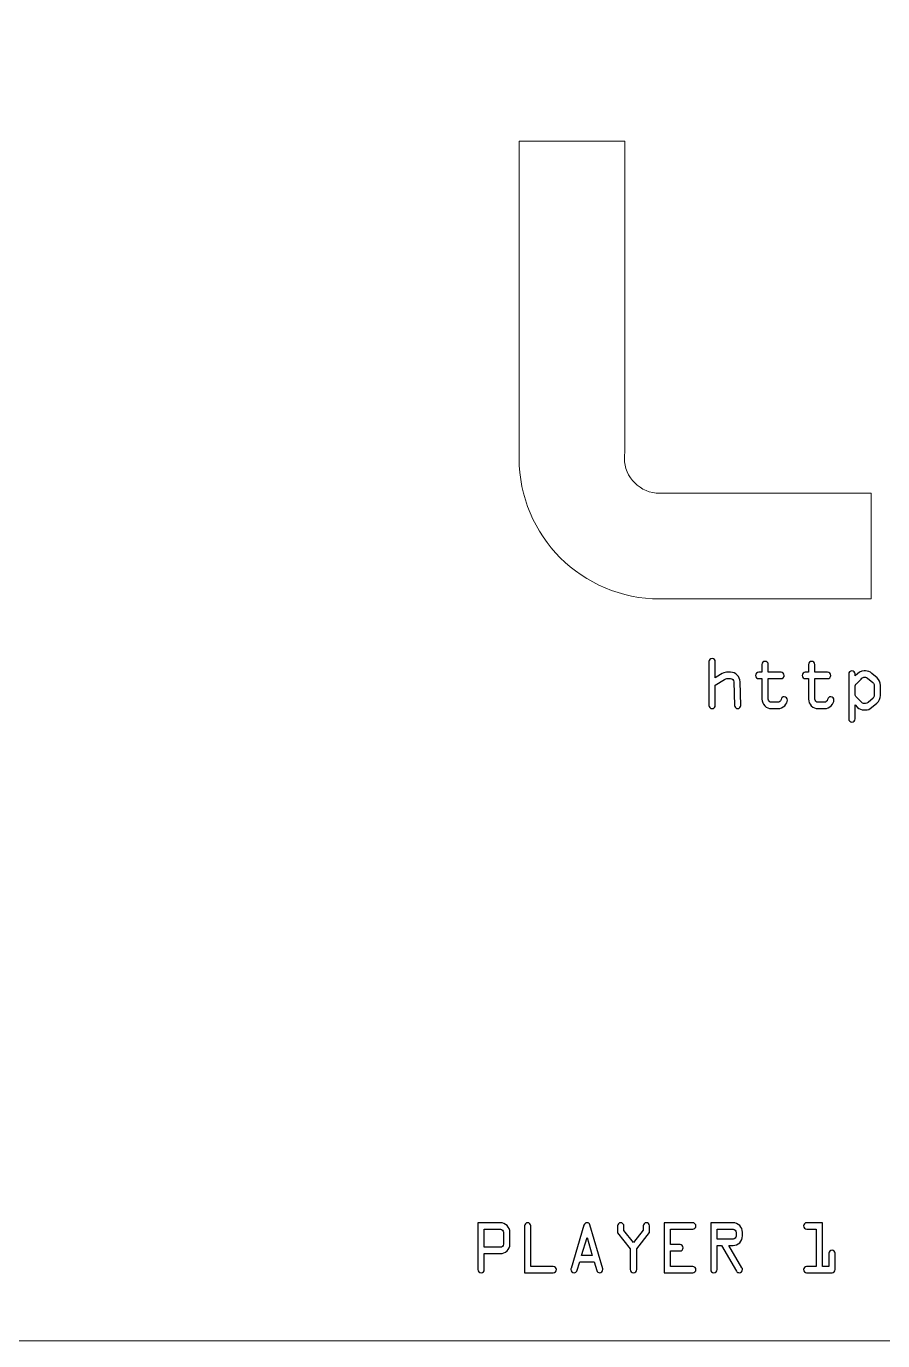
# Model space of a CAD drawing. Header units: centimetres. Extents: x -24.7 to -6.6, y 0.1 to 22.
# Drawn here: x -17.27 to -13.74, y 0.07 to 5.49 of the extents above; entities that cross this region are included whole.
import ezdxf

# ---------------------------------------------------------------- set-up
doc = ezdxf.new("R2010")
doc.units = ezdxf.units.CM
doc.header["$MEASUREMENT"] = 0
doc.layers.add('Layer 1', color=7, linetype='Continuous')

msp = doc.modelspace()

# ---------------------------------------------------------------- linework, layer by layer
at = {"layer": 'Layer 1', "lineweight": 20}
msp.add_open_spline([(-24.23734, 10.9532), (-24.23734, 10.9532), (-7.01586, 10.9532), (-7.01586, 10.9532), (-7.01586, 10.9532), (-6.78356, 10.9532), (-6.5935, 10.76314), (-6.5935, 10.53084), (-6.5935, 10.53084), (-6.5935, 10.53084), (-6.5935, 0.49496), (-6.5935, 0.49496), (-6.5935, 0.49496), (-6.5935, 0.26266), (-6.78356, 0.0726), (-7.01586, 0.0726), (-7.01586, 0.0726), (-7.01586, 0.0726), (-24.23734, 0.0726), (-24.23734, 0.0726), (-24.23734, 0.0726), (-24.46964, 0.0726), (-24.6597, 0.26266), (-24.6597, 0.49496), (-24.6597, 0.49496), (-24.6597, 0.49496), (-24.6597, 10.53084), (-24.6597, 10.53084), (-24.6597, 10.53084), (-24.6597, 10.76314), (-24.46964, 10.9532), (-24.23734, 10.9532)], degree=3, knots=[0, 0, 0, 0, 0.1111111, 0.1111111, 0.1111111, 0.1111111, 0.2222222, 0.2222222, 0.2222222, 0.2222222, 0.3333333, 0.3333333, 0.3333333, 0.3333333, 0.4444444, 0.4444444, 0.4444444, 0.4444444, 0.5555556, 0.5555556, 0.5555556, 0.5555556, 0.6666667, 0.6666667, 0.6666667, 0.6666667, 0.7777778, 0.7777778, 0.7777778, 0.7777778, 1, 1, 1, 1], dxfattribs=at)
at = {"layer": 'Layer 1', "color": 4, "lineweight": 20}
msp.add_open_spline([(-14.09858, 3.56361), (-14.09858, 3.56361), (-13.94437, 3.56361), (-13.94437, 3.56361), (-13.94437, 3.56361), (-13.94437, 3.56361), (-13.79016, 3.56361), (-13.79016, 3.56361), (-13.79016, 3.56361), (-13.79016, 3.56361), (-13.79016, 3.1284), (-13.79016, 3.1284), (-13.79016, 3.1284), (-13.79016, 3.1284), (-14.66058, 3.1284), (-14.66058, 3.1284), (-14.66058, 3.1284), (-14.98106, 3.1284), (-15.24086, 3.3882), (-15.24086, 3.70868), (-15.24086, 3.70868), (-15.24086, 3.70868), (-15.24086, 5.01431), (-15.24086, 5.01431), (-15.24086, 5.01431), (-15.24086, 5.01431), (-14.80565, 5.01431), (-14.80565, 5.01431), (-14.80565, 5.01431), (-14.80565, 5.01431), (-14.80565, 4.71503), (-14.80565, 4.71503), (-14.80565, 4.71503), (-14.80565, 4.71503), (-14.80565, 4.27067), (-14.80565, 4.27067), (-14.80565, 4.27067), (-14.80565, 4.27067), (-14.80565, 3.72865), (-14.80565, 3.72865), (-14.80565, 3.72865), (-14.80656, 3.72212), (-14.80704, 3.71545), (-14.80704, 3.70868), (-14.80704, 3.70868), (-14.80704, 3.62868), (-14.74147, 3.56383), (-14.66058, 3.56383), (-14.66058, 3.56383), (-14.66058, 3.56383), (-14.66058, 3.56361), (-14.66058, 3.56361), (-14.66058, 3.56361), (-14.66058, 3.56361), (-14.09858, 3.56361), (-14.09858, 3.56361)], degree=3, knots=[0, 0, 0, 0, 0.0666667, 0.0666667, 0.0666667, 0.0666667, 0.1333333, 0.1333333, 0.1333333, 0.1333333, 0.2, 0.2, 0.2, 0.2, 0.2666667, 0.2666667, 0.2666667, 0.2666667, 0.3333333, 0.3333333, 0.3333333, 0.3333333, 0.4, 0.4, 0.4, 0.4, 0.4666667, 0.4666667, 0.4666667, 0.4666667, 0.5333333, 0.5333333, 0.5333333, 0.5333333, 0.6, 0.6, 0.6, 0.6, 0.6666667, 0.6666667, 0.6666667, 0.6666667, 0.7333333, 0.7333333, 0.7333333, 0.7333333, 0.8, 0.8, 0.8, 0.8, 0.8666667, 0.8666667, 0.8666667, 0.8666667, 1, 1, 1, 1], dxfattribs=at)
at = {"layer": 'Layer 1', "color": 4}
for points, knots in [([(-14.45817, 2.68982), (-14.45817, 2.68982), (-14.45817, 2.8701), (-14.45817, 2.8701), (-14.45817, 2.8701), (-14.45817, 2.87365), (-14.4569, 2.87667), (-14.45436, 2.87915), (-14.45436, 2.87915), (-14.45182, 2.88164), (-14.44875, 2.88286), (-14.44515, 2.88286), (-14.44515, 2.88286), (-14.44155, 2.88286), (-14.43848, 2.88159), (-14.43594, 2.87905), (-14.43594, 2.87905), (-14.4334, 2.87651), (-14.43213, 2.87344), (-14.43213, 2.86979), (-14.43213, 2.86979), (-14.43213, 2.86979), (-14.43213, 2.8038), (-14.43213, 2.8038), (-14.43213, 2.8038), (-14.43213, 2.8038), (-14.41112, 2.8174), (-14.41112, 2.8174), (-14.41112, 2.8174), (-14.4016, 2.82338), (-14.39308, 2.82634), (-14.38562, 2.82634), (-14.38562, 2.82634), (-14.38562, 2.82634), (-14.36943, 2.82634), (-14.36943, 2.82634), (-14.36943, 2.82634), (-14.35874, 2.82634), (-14.34953, 2.82253), (-14.34186, 2.81497), (-14.34186, 2.81497), (-14.33418, 2.80735), (-14.33021, 2.79814), (-14.3299, 2.78729), (-14.3299, 2.78729), (-14.3299, 2.78729), (-14.32672, 2.68982), (-14.32672, 2.68982), (-14.32672, 2.68982), (-14.32662, 2.68622), (-14.32783, 2.68315), (-14.33043, 2.68061), (-14.33043, 2.68061), (-14.33302, 2.67807), (-14.33614, 2.6768), (-14.33974, 2.6768), (-14.33974, 2.6768), (-14.34334, 2.6768), (-14.34641, 2.67812), (-14.34889, 2.68077), (-14.34889, 2.68077), (-14.35138, 2.68336), (-14.35265, 2.68643), (-14.35276, 2.68982), (-14.35276, 2.68982), (-14.35276, 2.68982), (-14.35593, 2.78761), (-14.35593, 2.78761), (-14.35593, 2.78761), (-14.35604, 2.7911), (-14.35736, 2.79417), (-14.36001, 2.79676), (-14.36001, 2.79676), (-14.3626, 2.79936), (-14.36572, 2.80063), (-14.36932, 2.80063), (-14.36932, 2.80063), (-14.36932, 2.80063), (-14.38398, 2.80063), (-14.38398, 2.80063), (-14.38398, 2.80063), (-14.38731, 2.80063), (-14.39096, 2.79936), (-14.39488, 2.79676), (-14.39488, 2.79676), (-14.39488, 2.79676), (-14.43213, 2.77269), (-14.43213, 2.77269), (-14.43213, 2.77269), (-14.43213, 2.77269), (-14.43213, 2.68982), (-14.43213, 2.68982), (-14.43213, 2.68982), (-14.43213, 2.68622), (-14.4334, 2.68315), (-14.43594, 2.68061), (-14.43594, 2.68061), (-14.43848, 2.67807), (-14.44155, 2.6768), (-14.44515, 2.6768), (-14.44515, 2.6768), (-14.44875, 2.6768), (-14.45182, 2.67807), (-14.45436, 2.68061), (-14.45436, 2.68061), (-14.4569, 2.68315), (-14.45817, 2.68622), (-14.45817, 2.68982)], [0, 0, 0, 0, 0.0357143, 0.0357143, 0.0357143, 0.0357143, 0.0714286, 0.0714286, 0.0714286, 0.0714286, 0.1071429, 0.1071429, 0.1071429, 0.1071429, 0.1428571, 0.1428571, 0.1428571, 0.1428571, 0.1785714, 0.1785714, 0.1785714, 0.1785714, 0.2142857, 0.2142857, 0.2142857, 0.2142857, 0.25, 0.25, 0.25, 0.25, 0.2857143, 0.2857143, 0.2857143, 0.2857143, 0.3214286, 0.3214286, 0.3214286, 0.3214286, 0.3571429, 0.3571429, 0.3571429, 0.3571429, 0.3928571, 0.3928571, 0.3928571, 0.3928571, 0.4285714, 0.4285714, 0.4285714, 0.4285714, 0.4642857, 0.4642857, 0.4642857, 0.4642857, 0.5, 0.5, 0.5, 0.5, 0.5357143, 0.5357143, 0.5357143, 0.5357143, 0.5714286, 0.5714286, 0.5714286, 0.5714286, 0.6071429, 0.6071429, 0.6071429, 0.6071429, 0.6428571, 0.6428571, 0.6428571, 0.6428571, 0.6785714, 0.6785714, 0.6785714, 0.6785714, 0.7142857, 0.7142857, 0.7142857, 0.7142857, 0.75, 0.75, 0.75, 0.75, 0.7857143, 0.7857143, 0.7857143, 0.7857143, 0.8214286, 0.8214286, 0.8214286, 0.8214286, 0.8571429, 0.8571429, 0.8571429, 0.8571429, 0.8928571, 0.8928571, 0.8928571, 0.8928571, 0.9285714, 0.9285714, 0.9285714, 0.9285714, 1, 1, 1, 1]), ([(-14.17432, 2.6768), (-14.17432, 2.6768), (-14.20036, 2.6768), (-14.20036, 2.6768), (-14.20036, 2.6768), (-14.2111, 2.6768), (-14.22036, 2.68061), (-14.22809, 2.68828), (-14.22809, 2.68828), (-14.23586, 2.6959), (-14.23973, 2.70511), (-14.23973, 2.71585), (-14.23973, 2.71585), (-14.23973, 2.71585), (-14.23973, 2.80031), (-14.23973, 2.80031), (-14.23973, 2.80031), (-14.23973, 2.80031), (-14.25306, 2.80031), (-14.25306, 2.80031), (-14.25306, 2.80031), (-14.25666, 2.80031), (-14.25973, 2.80152), (-14.26227, 2.80401), (-14.26227, 2.80401), (-14.26481, 2.8065), (-14.26608, 2.80962), (-14.26608, 2.81333), (-14.26608, 2.81333), (-14.26608, 2.81692), (-14.26481, 2.81999), (-14.26232, 2.82253), (-14.26232, 2.82253), (-14.25984, 2.82507), (-14.25677, 2.82634), (-14.25322, 2.82634), (-14.25322, 2.82634), (-14.25322, 2.82634), (-14.23973, 2.82634), (-14.23973, 2.82634), (-14.23973, 2.82634), (-14.23973, 2.82634), (-14.23973, 2.85836), (-14.23973, 2.85836), (-14.23973, 2.85836), (-14.23973, 2.86201), (-14.23846, 2.86508), (-14.23592, 2.86762), (-14.23592, 2.86762), (-14.23338, 2.87016), (-14.23031, 2.87143), (-14.22671, 2.87143), (-14.22671, 2.87143), (-14.22332, 2.87143), (-14.22025, 2.87016), (-14.21766, 2.86756), (-14.21766, 2.86756), (-14.21502, 2.86497), (-14.21369, 2.8619), (-14.21369, 2.85836), (-14.21369, 2.85836), (-14.21369, 2.85836), (-14.21369, 2.82634), (-14.21369, 2.82634), (-14.21369, 2.82634), (-14.21369, 2.82634), (-14.16104, 2.82634), (-14.16104, 2.82634), (-14.16104, 2.82634), (-14.15755, 2.82634), (-14.15448, 2.82507), (-14.15189, 2.82248), (-14.15189, 2.82248), (-14.14929, 2.81989), (-14.14797, 2.81682), (-14.14797, 2.81333), (-14.14797, 2.81333), (-14.14797, 2.80973), (-14.14924, 2.80666), (-14.15183, 2.80412), (-14.15183, 2.80412), (-14.15443, 2.80158), (-14.15749, 2.80031), (-14.16099, 2.80031), (-14.16099, 2.80031), (-14.16099, 2.80031), (-14.21369, 2.80031), (-14.21369, 2.80031), (-14.21369, 2.80031), (-14.21369, 2.80031), (-14.21369, 2.71585), (-14.21369, 2.71585), (-14.21369, 2.71585), (-14.21369, 2.71236), (-14.21237, 2.70929), (-14.20972, 2.7067), (-14.20972, 2.7067), (-14.20713, 2.70411), (-14.20401, 2.70284), (-14.20036, 2.70284), (-14.20036, 2.70284), (-14.20036, 2.70284), (-14.17501, 2.70284), (-14.17501, 2.70284), (-14.17501, 2.70284), (-14.16808, 2.70284), (-14.16347, 2.70659), (-14.1612, 2.71411), (-14.1612, 2.71411), (-14.15892, 2.72162), (-14.15453, 2.72538), (-14.14802, 2.72538), (-14.14802, 2.72538), (-14.14416, 2.72538), (-14.14104, 2.72411), (-14.1386, 2.72157), (-14.1386, 2.72157), (-14.13617, 2.71903), (-14.13495, 2.71585), (-14.13495, 2.71204), (-14.13495, 2.71204), (-14.13495, 2.70416), (-14.13866, 2.69633), (-14.14601, 2.68849), (-14.14601, 2.68849), (-14.15342, 2.68072), (-14.16284, 2.6768), (-14.17432, 2.6768)], [0, 0, 0, 0, 0.030303, 0.030303, 0.030303, 0.030303, 0.0606061, 0.0606061, 0.0606061, 0.0606061, 0.0909091, 0.0909091, 0.0909091, 0.0909091, 0.1212121, 0.1212121, 0.1212121, 0.1212121, 0.1515152, 0.1515152, 0.1515152, 0.1515152, 0.1818182, 0.1818182, 0.1818182, 0.1818182, 0.2121212, 0.2121212, 0.2121212, 0.2121212, 0.2424242, 0.2424242, 0.2424242, 0.2424242, 0.2727273, 0.2727273, 0.2727273, 0.2727273, 0.3030303, 0.3030303, 0.3030303, 0.3030303, 0.3333333, 0.3333333, 0.3333333, 0.3333333, 0.3636364, 0.3636364, 0.3636364, 0.3636364, 0.3939394, 0.3939394, 0.3939394, 0.3939394, 0.4242424, 0.4242424, 0.4242424, 0.4242424, 0.4545455, 0.4545455, 0.4545455, 0.4545455, 0.4848485, 0.4848485, 0.4848485, 0.4848485, 0.5151515, 0.5151515, 0.5151515, 0.5151515, 0.5454545, 0.5454545, 0.5454545, 0.5454545, 0.5757576, 0.5757576, 0.5757576, 0.5757576, 0.6060606, 0.6060606, 0.6060606, 0.6060606, 0.6363636, 0.6363636, 0.6363636, 0.6363636, 0.6666667, 0.6666667, 0.6666667, 0.6666667, 0.6969697, 0.6969697, 0.6969697, 0.6969697, 0.7272727, 0.7272727, 0.7272727, 0.7272727, 0.7575758, 0.7575758, 0.7575758, 0.7575758, 0.7878788, 0.7878788, 0.7878788, 0.7878788, 0.8181818, 0.8181818, 0.8181818, 0.8181818, 0.8484848, 0.8484848, 0.8484848, 0.8484848, 0.8787879, 0.8787879, 0.8787879, 0.8787879, 0.9090909, 0.9090909, 0.9090909, 0.9090909, 0.9393939, 0.9393939, 0.9393939, 0.9393939, 1, 1, 1, 1]), ([(-13.98255, 2.6768), (-13.98255, 2.6768), (-14.00859, 2.6768), (-14.00859, 2.6768), (-14.00859, 2.6768), (-14.01933, 2.6768), (-14.02859, 2.68061), (-14.03632, 2.68828), (-14.03632, 2.68828), (-14.04409, 2.6959), (-14.04796, 2.70511), (-14.04796, 2.71585), (-14.04796, 2.71585), (-14.04796, 2.71585), (-14.04796, 2.80031), (-14.04796, 2.80031), (-14.04796, 2.80031), (-14.04796, 2.80031), (-14.06129, 2.80031), (-14.06129, 2.80031), (-14.06129, 2.80031), (-14.06489, 2.80031), (-14.06796, 2.80152), (-14.0705, 2.80401), (-14.0705, 2.80401), (-14.07304, 2.8065), (-14.07431, 2.80962), (-14.07431, 2.81333), (-14.07431, 2.81333), (-14.07431, 2.81692), (-14.07304, 2.81999), (-14.07055, 2.82253), (-14.07055, 2.82253), (-14.06807, 2.82507), (-14.065, 2.82634), (-14.06145, 2.82634), (-14.06145, 2.82634), (-14.06145, 2.82634), (-14.04796, 2.82634), (-14.04796, 2.82634), (-14.04796, 2.82634), (-14.04796, 2.82634), (-14.04796, 2.85836), (-14.04796, 2.85836), (-14.04796, 2.85836), (-14.04796, 2.86201), (-14.04669, 2.86508), (-14.04415, 2.86762), (-14.04415, 2.86762), (-14.04161, 2.87016), (-14.03854, 2.87143), (-14.03494, 2.87143), (-14.03494, 2.87143), (-14.03155, 2.87143), (-14.02848, 2.87016), (-14.02589, 2.86756), (-14.02589, 2.86756), (-14.02325, 2.86497), (-14.02192, 2.8619), (-14.02192, 2.85836), (-14.02192, 2.85836), (-14.02192, 2.85836), (-14.02192, 2.82634), (-14.02192, 2.82634), (-14.02192, 2.82634), (-14.02192, 2.82634), (-13.96927, 2.82634), (-13.96927, 2.82634), (-13.96927, 2.82634), (-13.96578, 2.82634), (-13.96271, 2.82507), (-13.96012, 2.82248), (-13.96012, 2.82248), (-13.95752, 2.81989), (-13.9562, 2.81682), (-13.9562, 2.81333), (-13.9562, 2.81333), (-13.9562, 2.80973), (-13.95747, 2.80666), (-13.96006, 2.80412), (-13.96006, 2.80412), (-13.96266, 2.80158), (-13.96572, 2.80031), (-13.96922, 2.80031), (-13.96922, 2.80031), (-13.96922, 2.80031), (-14.02192, 2.80031), (-14.02192, 2.80031), (-14.02192, 2.80031), (-14.02192, 2.80031), (-14.02192, 2.71585), (-14.02192, 2.71585), (-14.02192, 2.71585), (-14.02192, 2.71236), (-14.0206, 2.70929), (-14.01795, 2.7067), (-14.01795, 2.7067), (-14.01536, 2.70411), (-14.01224, 2.70284), (-14.00859, 2.70284), (-14.00859, 2.70284), (-14.00859, 2.70284), (-13.98324, 2.70284), (-13.98324, 2.70284), (-13.98324, 2.70284), (-13.97631, 2.70284), (-13.9717, 2.70659), (-13.96943, 2.71411), (-13.96943, 2.71411), (-13.96715, 2.72162), (-13.96276, 2.72538), (-13.95625, 2.72538), (-13.95625, 2.72538), (-13.95239, 2.72538), (-13.94927, 2.72411), (-13.94683, 2.72157), (-13.94683, 2.72157), (-13.9444, 2.71903), (-13.94318, 2.71585), (-13.94318, 2.71204), (-13.94318, 2.71204), (-13.94318, 2.70416), (-13.94689, 2.69633), (-13.95424, 2.68849), (-13.95424, 2.68849), (-13.96165, 2.68072), (-13.97107, 2.6768), (-13.98255, 2.6768)], [0, 0, 0, 0, 0.030303, 0.030303, 0.030303, 0.030303, 0.0606061, 0.0606061, 0.0606061, 0.0606061, 0.0909091, 0.0909091, 0.0909091, 0.0909091, 0.1212121, 0.1212121, 0.1212121, 0.1212121, 0.1515152, 0.1515152, 0.1515152, 0.1515152, 0.1818182, 0.1818182, 0.1818182, 0.1818182, 0.2121212, 0.2121212, 0.2121212, 0.2121212, 0.2424242, 0.2424242, 0.2424242, 0.2424242, 0.2727273, 0.2727273, 0.2727273, 0.2727273, 0.3030303, 0.3030303, 0.3030303, 0.3030303, 0.3333333, 0.3333333, 0.3333333, 0.3333333, 0.3636364, 0.3636364, 0.3636364, 0.3636364, 0.3939394, 0.3939394, 0.3939394, 0.3939394, 0.4242424, 0.4242424, 0.4242424, 0.4242424, 0.4545455, 0.4545455, 0.4545455, 0.4545455, 0.4848485, 0.4848485, 0.4848485, 0.4848485, 0.5151515, 0.5151515, 0.5151515, 0.5151515, 0.5454545, 0.5454545, 0.5454545, 0.5454545, 0.5757576, 0.5757576, 0.5757576, 0.5757576, 0.6060606, 0.6060606, 0.6060606, 0.6060606, 0.6363636, 0.6363636, 0.6363636, 0.6363636, 0.6666667, 0.6666667, 0.6666667, 0.6666667, 0.6969697, 0.6969697, 0.6969697, 0.6969697, 0.7272727, 0.7272727, 0.7272727, 0.7272727, 0.7575758, 0.7575758, 0.7575758, 0.7575758, 0.7878788, 0.7878788, 0.7878788, 0.7878788, 0.8181818, 0.8181818, 0.8181818, 0.8181818, 0.8484848, 0.8484848, 0.8484848, 0.8484848, 0.8787879, 0.8787879, 0.8787879, 0.8787879, 0.9090909, 0.9090909, 0.9090909, 0.9090909, 0.9393939, 0.9393939, 0.9393939, 0.9393939, 1, 1, 1, 1]), ([(-13.85587, 2.69172), (-13.85587, 2.69172), (-13.85587, 2.63394), (-13.85587, 2.63394), (-13.85587, 2.63394), (-13.85587, 2.63023), (-13.85714, 2.62706), (-13.85968, 2.62447), (-13.85968, 2.62447), (-13.86222, 2.62187), (-13.86529, 2.6206), (-13.86889, 2.6206), (-13.86889, 2.6206), (-13.87249, 2.6206), (-13.87561, 2.62187), (-13.87825, 2.62447), (-13.87825, 2.62447), (-13.8809, 2.62706), (-13.88222, 2.63018), (-13.88222, 2.63388), (-13.88222, 2.63388), (-13.88222, 2.63388), (-13.88222, 2.81909), (-13.88222, 2.81909), (-13.88222, 2.81909), (-13.88222, 2.82259), (-13.88095, 2.8256), (-13.87836, 2.82819), (-13.87836, 2.82819), (-13.87577, 2.83079), (-13.87259, 2.83206), (-13.86889, 2.83206), (-13.86889, 2.83206), (-13.86539, 2.83206), (-13.86233, 2.83079), (-13.85973, 2.82825), (-13.85973, 2.82825), (-13.85714, 2.82571), (-13.85587, 2.82274), (-13.85587, 2.8193), (-13.85587, 2.8193), (-13.85587, 2.8193), (-13.85587, 2.8111), (-13.85587, 2.8111), (-13.85587, 2.8111), (-13.84328, 2.82507), (-13.83079, 2.83206), (-13.81851, 2.83206), (-13.81851, 2.83206), (-13.81851, 2.83206), (-13.81248, 2.83206), (-13.81248, 2.83206), (-13.81248, 2.83206), (-13.80327, 2.83206), (-13.7948, 2.82867), (-13.78703, 2.82184), (-13.78703, 2.82184), (-13.78703, 2.82184), (-13.76533, 2.80317), (-13.76533, 2.80317), (-13.76533, 2.80317), (-13.75586, 2.79491), (-13.75109, 2.78443), (-13.75109, 2.77173), (-13.75109, 2.77173), (-13.75109, 2.77173), (-13.75109, 2.73125), (-13.75109, 2.73125), (-13.75109, 2.73125), (-13.75109, 2.71845), (-13.75623, 2.7077), (-13.76644, 2.69892), (-13.76644, 2.69892), (-13.76644, 2.69892), (-13.78766, 2.68066), (-13.78766, 2.68066), (-13.78766, 2.68066), (-13.7947, 2.67426), (-13.80359, 2.67108), (-13.81433, 2.67108), (-13.81433, 2.67108), (-13.81433, 2.67108), (-13.82005, 2.67108), (-13.82005, 2.67108), (-13.82005, 2.67108), (-13.83021, 2.67108), (-13.83878, 2.67458), (-13.84582, 2.68162), (-13.84582, 2.68162), (-13.84582, 2.68162), (-13.85587, 2.69172), (-13.85587, 2.69172)], [0, 0, 0, 0, 0.0416667, 0.0416667, 0.0416667, 0.0416667, 0.0833333, 0.0833333, 0.0833333, 0.0833333, 0.125, 0.125, 0.125, 0.125, 0.1666667, 0.1666667, 0.1666667, 0.1666667, 0.2083333, 0.2083333, 0.2083333, 0.2083333, 0.25, 0.25, 0.25, 0.25, 0.2916667, 0.2916667, 0.2916667, 0.2916667, 0.3333333, 0.3333333, 0.3333333, 0.3333333, 0.375, 0.375, 0.375, 0.375, 0.4166667, 0.4166667, 0.4166667, 0.4166667, 0.4583333, 0.4583333, 0.4583333, 0.4583333, 0.5, 0.5, 0.5, 0.5, 0.5416667, 0.5416667, 0.5416667, 0.5416667, 0.5833333, 0.5833333, 0.5833333, 0.5833333, 0.625, 0.625, 0.625, 0.625, 0.6666667, 0.6666667, 0.6666667, 0.6666667, 0.7083333, 0.7083333, 0.7083333, 0.7083333, 0.75, 0.75, 0.75, 0.75, 0.7916667, 0.7916667, 0.7916667, 0.7916667, 0.8333333, 0.8333333, 0.8333333, 0.8333333, 0.875, 0.875, 0.875, 0.875, 0.9166667, 0.9166667, 0.9166667, 0.9166667, 1, 1, 1, 1]), ([(-13.81915, 2.69744), (-13.81915, 2.69744), (-13.81248, 2.69744), (-13.81248, 2.69744), (-13.81248, 2.69744), (-13.80925, 2.69744), (-13.80586, 2.69903), (-13.80221, 2.7022), (-13.80221, 2.7022), (-13.80221, 2.7022), (-13.78195, 2.71998), (-13.78195, 2.71998), (-13.78195, 2.71998), (-13.77851, 2.72268), (-13.77681, 2.72633), (-13.77681, 2.73093), (-13.77681, 2.73093), (-13.77681, 2.73093), (-13.77681, 2.77279), (-13.77681, 2.77279), (-13.77681, 2.77279), (-13.77681, 2.77692), (-13.77872, 2.78057), (-13.78253, 2.7838), (-13.78253, 2.7838), (-13.78253, 2.7838), (-13.80438, 2.80248), (-13.80438, 2.80248), (-13.80438, 2.80248), (-13.80687, 2.80465), (-13.80957, 2.80571), (-13.81248, 2.80571), (-13.81248, 2.80571), (-13.81248, 2.80571), (-13.82005, 2.80571), (-13.82005, 2.80571), (-13.82005, 2.80571), (-13.82296, 2.80571), (-13.82671, 2.80332), (-13.83137, 2.79856), (-13.83137, 2.79856), (-13.83137, 2.79856), (-13.85074, 2.77941), (-13.85074, 2.77941), (-13.85074, 2.77941), (-13.85418, 2.77597), (-13.85587, 2.77216), (-13.85587, 2.76798), (-13.85587, 2.76798), (-13.85587, 2.76798), (-13.85587, 2.73485), (-13.85587, 2.73485), (-13.85587, 2.73485), (-13.85587, 2.73088), (-13.85396, 2.72697), (-13.85015, 2.72316), (-13.85015, 2.72316), (-13.85015, 2.72316), (-13.83137, 2.70442), (-13.83137, 2.70442), (-13.83137, 2.70442), (-13.82671, 2.69977), (-13.82264, 2.69744), (-13.81915, 2.69744)], [0, 0, 0, 0, 0.0588235, 0.0588235, 0.0588235, 0.0588235, 0.1176471, 0.1176471, 0.1176471, 0.1176471, 0.1764706, 0.1764706, 0.1764706, 0.1764706, 0.2352941, 0.2352941, 0.2352941, 0.2352941, 0.2941176, 0.2941176, 0.2941176, 0.2941176, 0.3529412, 0.3529412, 0.3529412, 0.3529412, 0.4117647, 0.4117647, 0.4117647, 0.4117647, 0.4705882, 0.4705882, 0.4705882, 0.4705882, 0.5294118, 0.5294118, 0.5294118, 0.5294118, 0.5882353, 0.5882353, 0.5882353, 0.5882353, 0.6470588, 0.6470588, 0.6470588, 0.6470588, 0.7058824, 0.7058824, 0.7058824, 0.7058824, 0.7647059, 0.7647059, 0.7647059, 0.7647059, 0.8235294, 0.8235294, 0.8235294, 0.8235294, 0.8823529, 0.8823529, 0.8823529, 0.8823529, 1, 1, 1, 1]), ([(-15.41067, 0.36554), (-15.41067, 0.36554), (-15.41067, 0.55858), (-15.41067, 0.55858), (-15.41067, 0.55858), (-15.41067, 0.55858), (-15.31807, 0.55858), (-15.31807, 0.55858), (-15.31807, 0.55858), (-15.30738, 0.55858), (-15.29822, 0.55471), (-15.2905, 0.54694), (-15.2905, 0.54694), (-15.28277, 0.53921), (-15.27891, 0.52995), (-15.27891, 0.51921), (-15.27891, 0.51921), (-15.27891, 0.51921), (-15.27891, 0.47031), (-15.27891, 0.47031), (-15.27891, 0.47031), (-15.27891, 0.45957), (-15.28272, 0.45036), (-15.29039, 0.44274), (-15.29039, 0.44274), (-15.29806, 0.43507), (-15.30732, 0.43126), (-15.31807, 0.43126), (-15.31807, 0.43126), (-15.31807, 0.43126), (-15.38432, 0.43126), (-15.38432, 0.43126), (-15.38432, 0.43126), (-15.38432, 0.43126), (-15.38432, 0.36554), (-15.38432, 0.36554), (-15.38432, 0.36554), (-15.38432, 0.36194), (-15.38559, 0.35887), (-15.38813, 0.35633), (-15.38813, 0.35633), (-15.39067, 0.35379), (-15.39374, 0.35252), (-15.39733, 0.35252), (-15.39733, 0.35252), (-15.40104, 0.35252), (-15.40421, 0.35379), (-15.40681, 0.35633), (-15.40681, 0.35633), (-15.4094, 0.35887), (-15.41067, 0.36194), (-15.41067, 0.36554)], [0, 0, 0, 0, 0.0714286, 0.0714286, 0.0714286, 0.0714286, 0.1428571, 0.1428571, 0.1428571, 0.1428571, 0.2142857, 0.2142857, 0.2142857, 0.2142857, 0.2857143, 0.2857143, 0.2857143, 0.2857143, 0.3571429, 0.3571429, 0.3571429, 0.3571429, 0.4285714, 0.4285714, 0.4285714, 0.4285714, 0.5, 0.5, 0.5, 0.5, 0.5714286, 0.5714286, 0.5714286, 0.5714286, 0.6428571, 0.6428571, 0.6428571, 0.6428571, 0.7142857, 0.7142857, 0.7142857, 0.7142857, 0.7857143, 0.7857143, 0.7857143, 0.7857143, 0.8571429, 0.8571429, 0.8571429, 0.8571429, 1, 1, 1, 1]), ([(-15.21858, 0.35252), (-15.21858, 0.35252), (-15.21858, 0.54556), (-15.21858, 0.54556), (-15.21858, 0.54556), (-15.21858, 0.54905), (-15.21731, 0.55212), (-15.21472, 0.55471), (-15.21472, 0.55471), (-15.21213, 0.55731), (-15.20906, 0.55858), (-15.20556, 0.55858), (-15.20556, 0.55858), (-15.20207, 0.55858), (-15.199, 0.55731), (-15.19641, 0.55471), (-15.19641, 0.55471), (-15.19382, 0.55212), (-15.19255, 0.54905), (-15.19255, 0.54556), (-15.19255, 0.54556), (-15.19255, 0.54556), (-15.19255, 0.37856), (-15.19255, 0.37856), (-15.19255, 0.37856), (-15.19255, 0.37856), (-15.10047, 0.37856), (-15.10047, 0.37856), (-15.10047, 0.37856), (-15.09687, 0.37856), (-15.09375, 0.37729), (-15.09111, 0.37475), (-15.09111, 0.37475), (-15.08846, 0.37221), (-15.08714, 0.36914), (-15.08714, 0.36554), (-15.08714, 0.36554), (-15.08714, 0.36194), (-15.08846, 0.35887), (-15.09111, 0.35633), (-15.09111, 0.35633), (-15.09375, 0.35379), (-15.09687, 0.35252), (-15.10047, 0.35252), (-15.10047, 0.35252), (-15.10047, 0.35252), (-15.21858, 0.35252), (-15.21858, 0.35252)], [0, 0, 0, 0, 0.0769231, 0.0769231, 0.0769231, 0.0769231, 0.1538462, 0.1538462, 0.1538462, 0.1538462, 0.2307692, 0.2307692, 0.2307692, 0.2307692, 0.3076923, 0.3076923, 0.3076923, 0.3076923, 0.3846154, 0.3846154, 0.3846154, 0.3846154, 0.4615385, 0.4615385, 0.4615385, 0.4615385, 0.5384615, 0.5384615, 0.5384615, 0.5384615, 0.6153846, 0.6153846, 0.6153846, 0.6153846, 0.6923077, 0.6923077, 0.6923077, 0.6923077, 0.7692308, 0.7692308, 0.7692308, 0.7692308, 0.8461538, 0.8461538, 0.8461538, 0.8461538, 1, 1, 1, 1]), ([(-15.02634, 0.37067), (-15.02634, 0.37067), (-14.97347, 0.54879), (-14.97347, 0.54879), (-14.97347, 0.54879), (-14.97141, 0.5553), (-14.96712, 0.55858), (-14.96061, 0.55858), (-14.96061, 0.55858), (-14.95426, 0.55858), (-14.95029, 0.55583), (-14.94865, 0.55027), (-14.94865, 0.55027), (-14.94865, 0.55027), (-14.89632, 0.3694), (-14.89632, 0.3694), (-14.89632, 0.3694), (-14.8959, 0.36808), (-14.89568, 0.36681), (-14.89568, 0.36554), (-14.89568, 0.36554), (-14.89568, 0.36194), (-14.8969, 0.35887), (-14.89939, 0.35633), (-14.89939, 0.35633), (-14.90188, 0.35379), (-14.90473, 0.35252), (-14.90791, 0.35252), (-14.90791, 0.35252), (-14.91473, 0.35252), (-14.91907, 0.3557), (-14.92093, 0.36199), (-14.92093, 0.36199), (-14.92093, 0.36199), (-14.93124, 0.39729), (-14.93124, 0.39729), (-14.93124, 0.39729), (-14.93124, 0.39729), (-14.99115, 0.39729), (-14.99115, 0.39729), (-14.99115, 0.39729), (-14.99115, 0.39729), (-15.00252, 0.35945), (-15.00252, 0.35945), (-15.00252, 0.35945), (-15.00279, 0.35781), (-15.00411, 0.35628), (-15.00639, 0.35474), (-15.00639, 0.35474), (-15.00866, 0.35326), (-15.0112, 0.35252), (-15.0139, 0.35252), (-15.0139, 0.35252), (-15.01771, 0.35252), (-15.02089, 0.35379), (-15.02337, 0.35638), (-15.02337, 0.35638), (-15.02586, 0.35898), (-15.02713, 0.36215), (-15.02713, 0.36586), (-15.02713, 0.36586), (-15.02713, 0.36739), (-15.02687, 0.36903), (-15.02634, 0.37067)], [0, 0, 0, 0, 0.0588235, 0.0588235, 0.0588235, 0.0588235, 0.1176471, 0.1176471, 0.1176471, 0.1176471, 0.1764706, 0.1764706, 0.1764706, 0.1764706, 0.2352941, 0.2352941, 0.2352941, 0.2352941, 0.2941176, 0.2941176, 0.2941176, 0.2941176, 0.3529412, 0.3529412, 0.3529412, 0.3529412, 0.4117647, 0.4117647, 0.4117647, 0.4117647, 0.4705882, 0.4705882, 0.4705882, 0.4705882, 0.5294118, 0.5294118, 0.5294118, 0.5294118, 0.5882353, 0.5882353, 0.5882353, 0.5882353, 0.6470588, 0.6470588, 0.6470588, 0.6470588, 0.7058824, 0.7058824, 0.7058824, 0.7058824, 0.7647059, 0.7647059, 0.7647059, 0.7647059, 0.8235294, 0.8235294, 0.8235294, 0.8235294, 0.8823529, 0.8823529, 0.8823529, 0.8823529, 1, 1, 1, 1]), ([(-14.75598, 0.45142), (-14.75598, 0.45142), (-14.75598, 0.36554), (-14.75598, 0.36554), (-14.75598, 0.36554), (-14.75598, 0.36194), (-14.75725, 0.35887), (-14.75985, 0.35633), (-14.75985, 0.35633), (-14.76244, 0.35379), (-14.76551, 0.35252), (-14.769, 0.35252), (-14.769, 0.35252), (-14.77271, 0.35252), (-14.77588, 0.35379), (-14.77847, 0.35633), (-14.77847, 0.35633), (-14.78107, 0.35887), (-14.78234, 0.36194), (-14.78234, 0.36554), (-14.78234, 0.36554), (-14.78234, 0.36554), (-14.78234, 0.45132), (-14.78234, 0.45132), (-14.78234, 0.45132), (-14.78234, 0.45132), (-14.83504, 0.51762), (-14.83504, 0.51762), (-14.83504, 0.51762), (-14.83504, 0.51762), (-14.83504, 0.54524), (-14.83504, 0.54524), (-14.83504, 0.54524), (-14.83504, 0.54895), (-14.83377, 0.55212), (-14.83123, 0.55471), (-14.83123, 0.55471), (-14.82869, 0.55731), (-14.82562, 0.55858), (-14.82202, 0.55858), (-14.82202, 0.55858), (-14.81843, 0.55858), (-14.8153, 0.55725), (-14.81266, 0.55456), (-14.81266, 0.55456), (-14.81001, 0.55191), (-14.80869, 0.54874), (-14.80869, 0.54508), (-14.80869, 0.54508), (-14.80869, 0.54508), (-14.80869, 0.52699), (-14.80869, 0.52699), (-14.80869, 0.52699), (-14.80869, 0.52699), (-14.76932, 0.47698), (-14.76932, 0.47698), (-14.76932, 0.47698), (-14.76932, 0.47698), (-14.72931, 0.52746), (-14.72931, 0.52746), (-14.72931, 0.52746), (-14.72931, 0.52746), (-14.72931, 0.5454), (-14.72931, 0.5454), (-14.72931, 0.5454), (-14.72931, 0.54895), (-14.72804, 0.55207), (-14.72545, 0.55466), (-14.72545, 0.55466), (-14.72286, 0.55725), (-14.71979, 0.55858), (-14.7163, 0.55858), (-14.7163, 0.55858), (-14.71291, 0.55858), (-14.70984, 0.55736), (-14.70725, 0.55493), (-14.70725, 0.55493), (-14.7046, 0.55249), (-14.70328, 0.54926), (-14.70328, 0.54524), (-14.70328, 0.54524), (-14.70328, 0.54524), (-14.70328, 0.51794), (-14.70328, 0.51794), (-14.70328, 0.51794), (-14.70328, 0.51794), (-14.75598, 0.45142), (-14.75598, 0.45142)], [0, 0, 0, 0, 0.0434783, 0.0434783, 0.0434783, 0.0434783, 0.0869565, 0.0869565, 0.0869565, 0.0869565, 0.1304348, 0.1304348, 0.1304348, 0.1304348, 0.173913, 0.173913, 0.173913, 0.173913, 0.2173913, 0.2173913, 0.2173913, 0.2173913, 0.2608696, 0.2608696, 0.2608696, 0.2608696, 0.3043478, 0.3043478, 0.3043478, 0.3043478, 0.3478261, 0.3478261, 0.3478261, 0.3478261, 0.3913043, 0.3913043, 0.3913043, 0.3913043, 0.4347826, 0.4347826, 0.4347826, 0.4347826, 0.4782609, 0.4782609, 0.4782609, 0.4782609, 0.5217391, 0.5217391, 0.5217391, 0.5217391, 0.5652174, 0.5652174, 0.5652174, 0.5652174, 0.6086957, 0.6086957, 0.6086957, 0.6086957, 0.6521739, 0.6521739, 0.6521739, 0.6521739, 0.6956522, 0.6956522, 0.6956522, 0.6956522, 0.7391304, 0.7391304, 0.7391304, 0.7391304, 0.7826087, 0.7826087, 0.7826087, 0.7826087, 0.826087, 0.826087, 0.826087, 0.826087, 0.8695652, 0.8695652, 0.8695652, 0.8695652, 0.9130435, 0.9130435, 0.9130435, 0.9130435, 1, 1, 1, 1]), ([(-14.52516, 0.53223), (-14.52516, 0.53223), (-14.61724, 0.53223), (-14.61724, 0.53223), (-14.61724, 0.53223), (-14.61724, 0.53223), (-14.61724, 0.46873), (-14.61724, 0.46873), (-14.61724, 0.46873), (-14.61724, 0.46873), (-14.57755, 0.46873), (-14.57755, 0.46873), (-14.57755, 0.46873), (-14.57406, 0.46873), (-14.57099, 0.46746), (-14.5684, 0.46486), (-14.5684, 0.46486), (-14.5658, 0.46227), (-14.56453, 0.4592), (-14.56453, 0.45571), (-14.56453, 0.45571), (-14.56453, 0.452), (-14.5658, 0.44883), (-14.56834, 0.44624), (-14.56834, 0.44624), (-14.57088, 0.44364), (-14.57395, 0.44237), (-14.57755, 0.44237), (-14.57755, 0.44237), (-14.57755, 0.44237), (-14.61724, 0.44237), (-14.61724, 0.44237), (-14.61724, 0.44237), (-14.61724, 0.44237), (-14.61724, 0.37856), (-14.61724, 0.37856), (-14.61724, 0.37856), (-14.61724, 0.37856), (-14.52484, 0.37856), (-14.52484, 0.37856), (-14.52484, 0.37856), (-14.52135, 0.37856), (-14.51828, 0.37729), (-14.51569, 0.37475), (-14.51569, 0.37475), (-14.5131, 0.37221), (-14.51183, 0.36914), (-14.51183, 0.36554), (-14.51183, 0.36554), (-14.51183, 0.36194), (-14.51315, 0.35887), (-14.5158, 0.35633), (-14.5158, 0.35633), (-14.51844, 0.35379), (-14.52156, 0.35252), (-14.52516, 0.35252), (-14.52516, 0.35252), (-14.52516, 0.35252), (-14.64327, 0.35252), (-14.64327, 0.35252), (-14.64327, 0.35252), (-14.64327, 0.35252), (-14.64327, 0.55858), (-14.64327, 0.55858), (-14.64327, 0.55858), (-14.64327, 0.55858), (-14.52516, 0.55858), (-14.52516, 0.55858), (-14.52516, 0.55858), (-14.52156, 0.55858), (-14.51844, 0.55725), (-14.5158, 0.55461), (-14.5158, 0.55461), (-14.51315, 0.55196), (-14.51183, 0.54884), (-14.51183, 0.54524), (-14.51183, 0.54524), (-14.51183, 0.54175), (-14.51315, 0.53868), (-14.5158, 0.53609), (-14.5158, 0.53609), (-14.51844, 0.5335), (-14.52156, 0.53223), (-14.52516, 0.53223)], [0, 0, 0, 0, 0.0454545, 0.0454545, 0.0454545, 0.0454545, 0.0909091, 0.0909091, 0.0909091, 0.0909091, 0.1363636, 0.1363636, 0.1363636, 0.1363636, 0.1818182, 0.1818182, 0.1818182, 0.1818182, 0.2272727, 0.2272727, 0.2272727, 0.2272727, 0.2727273, 0.2727273, 0.2727273, 0.2727273, 0.3181818, 0.3181818, 0.3181818, 0.3181818, 0.3636364, 0.3636364, 0.3636364, 0.3636364, 0.4090909, 0.4090909, 0.4090909, 0.4090909, 0.4545455, 0.4545455, 0.4545455, 0.4545455, 0.5, 0.5, 0.5, 0.5, 0.5454545, 0.5454545, 0.5454545, 0.5454545, 0.5909091, 0.5909091, 0.5909091, 0.5909091, 0.6363636, 0.6363636, 0.6363636, 0.6363636, 0.6818182, 0.6818182, 0.6818182, 0.6818182, 0.7272727, 0.7272727, 0.7272727, 0.7272727, 0.7727273, 0.7727273, 0.7727273, 0.7727273, 0.8181818, 0.8181818, 0.8181818, 0.8181818, 0.8636364, 0.8636364, 0.8636364, 0.8636364, 0.9090909, 0.9090909, 0.9090909, 0.9090909, 1, 1, 1, 1]), ([(-14.45118, 0.36554), (-14.45118, 0.36554), (-14.45118, 0.55858), (-14.45118, 0.55858), (-14.45118, 0.55858), (-14.45118, 0.55858), (-14.35911, 0.55858), (-14.35911, 0.55858), (-14.35911, 0.55858), (-14.34847, 0.55858), (-14.33932, 0.55471), (-14.33159, 0.54694), (-14.33159, 0.54694), (-14.32392, 0.53921), (-14.32006, 0.52995), (-14.32006, 0.51921), (-14.32006, 0.51921), (-14.32006, 0.51921), (-14.32006, 0.50429), (-14.32006, 0.50429), (-14.32006, 0.50429), (-14.32006, 0.49344), (-14.32387, 0.48418), (-14.33154, 0.47645), (-14.33154, 0.47645), (-14.33916, 0.46878), (-14.34837, 0.46492), (-14.35911, 0.46492), (-14.35911, 0.46492), (-14.35911, 0.46492), (-14.37567, 0.46492), (-14.37567, 0.46492), (-14.37567, 0.46492), (-14.37567, 0.46492), (-14.32254, 0.37348), (-14.32254, 0.37348), (-14.32254, 0.37348), (-14.3209, 0.37078), (-14.32006, 0.36808), (-14.32006, 0.36538), (-14.32006, 0.36538), (-14.32006, 0.36189), (-14.32138, 0.35887), (-14.32408, 0.35633), (-14.32408, 0.35633), (-14.32678, 0.35379), (-14.32985, 0.35252), (-14.33329, 0.35252), (-14.33329, 0.35252), (-14.33847, 0.35252), (-14.34239, 0.3548), (-14.34509, 0.35945), (-14.34509, 0.35945), (-14.34509, 0.35945), (-14.40621, 0.46492), (-14.40621, 0.46492), (-14.40621, 0.46492), (-14.40621, 0.46492), (-14.42483, 0.46492), (-14.42483, 0.46492), (-14.42483, 0.46492), (-14.42483, 0.46492), (-14.42483, 0.36554), (-14.42483, 0.36554), (-14.42483, 0.36554), (-14.42483, 0.36194), (-14.42616, 0.35887), (-14.4288, 0.35633), (-14.4288, 0.35633), (-14.43145, 0.35379), (-14.43457, 0.35252), (-14.43817, 0.35252), (-14.43817, 0.35252), (-14.44177, 0.35252), (-14.44483, 0.35379), (-14.44737, 0.35633), (-14.44737, 0.35633), (-14.44991, 0.35887), (-14.45118, 0.36194), (-14.45118, 0.36554)], [0, 0, 0, 0, 0.047619, 0.047619, 0.047619, 0.047619, 0.0952381, 0.0952381, 0.0952381, 0.0952381, 0.1428571, 0.1428571, 0.1428571, 0.1428571, 0.1904762, 0.1904762, 0.1904762, 0.1904762, 0.2380952, 0.2380952, 0.2380952, 0.2380952, 0.2857143, 0.2857143, 0.2857143, 0.2857143, 0.3333333, 0.3333333, 0.3333333, 0.3333333, 0.3809524, 0.3809524, 0.3809524, 0.3809524, 0.4285714, 0.4285714, 0.4285714, 0.4285714, 0.4761905, 0.4761905, 0.4761905, 0.4761905, 0.5238095, 0.5238095, 0.5238095, 0.5238095, 0.5714286, 0.5714286, 0.5714286, 0.5714286, 0.6190476, 0.6190476, 0.6190476, 0.6190476, 0.6666667, 0.6666667, 0.6666667, 0.6666667, 0.7142857, 0.7142857, 0.7142857, 0.7142857, 0.7619048, 0.7619048, 0.7619048, 0.7619048, 0.8095238, 0.8095238, 0.8095238, 0.8095238, 0.8571429, 0.8571429, 0.8571429, 0.8571429, 0.9047619, 0.9047619, 0.9047619, 0.9047619, 1, 1, 1, 1]), ([(-14.05563, 0.37856), (-14.05563, 0.37856), (-14.01589, 0.37856), (-14.01589, 0.37856), (-14.01589, 0.37856), (-14.01589, 0.37856), (-14.01589, 0.53254), (-14.01589, 0.53254), (-14.01589, 0.53254), (-14.01589, 0.53254), (-14.055, 0.53254), (-14.055, 0.53254), (-14.055, 0.53254), (-14.0586, 0.53254), (-14.06167, 0.53381), (-14.06421, 0.53635), (-14.06421, 0.53635), (-14.06669, 0.53889), (-14.06796, 0.54196), (-14.06796, 0.54556), (-14.06796, 0.54556), (-14.06796, 0.54916), (-14.06669, 0.55223), (-14.06421, 0.55477), (-14.06421, 0.55477), (-14.06167, 0.55731), (-14.0586, 0.55858), (-14.055, 0.55858), (-14.055, 0.55858), (-14.055, 0.55858), (-13.98986, 0.55858), (-13.98986, 0.55858), (-13.98986, 0.55858), (-13.98986, 0.55858), (-13.98986, 0.37856), (-13.98986, 0.37856), (-13.98986, 0.37856), (-13.98986, 0.37856), (-13.96382, 0.37856), (-13.96382, 0.37856), (-13.96382, 0.37856), (-13.96382, 0.37856), (-13.96382, 0.43285), (-13.96382, 0.43285), (-13.96382, 0.43285), (-13.96382, 0.43634), (-13.96255, 0.43941), (-13.96001, 0.442), (-13.96001, 0.442), (-13.95747, 0.4446), (-13.9544, 0.44587), (-13.9508, 0.44587), (-13.9508, 0.44587), (-13.94721, 0.44587), (-13.94414, 0.4446), (-13.9416, 0.44206), (-13.9416, 0.44206), (-13.93906, 0.43952), (-13.93779, 0.43645), (-13.93779, 0.43285), (-13.93779, 0.43285), (-13.93779, 0.43285), (-13.93779, 0.36554), (-13.93779, 0.36554), (-13.93779, 0.36554), (-13.93779, 0.36194), (-13.93906, 0.35887), (-13.9416, 0.35633), (-13.9416, 0.35633), (-13.94408, 0.35379), (-13.94715, 0.35252), (-13.95075, 0.35252), (-13.95075, 0.35252), (-13.95075, 0.35252), (-14.05563, 0.35252), (-14.05563, 0.35252), (-14.05563, 0.35252), (-14.05923, 0.35252), (-14.0623, 0.35384), (-14.06479, 0.35649), (-14.06479, 0.35649), (-14.06733, 0.35908), (-14.0686, 0.36226), (-14.0686, 0.36586), (-14.0686, 0.36586), (-14.0686, 0.36935), (-14.06733, 0.37236), (-14.06484, 0.37485), (-14.06484, 0.37485), (-14.0623, 0.37734), (-14.05923, 0.37856), (-14.05563, 0.37856)], [0, 0, 0, 0, 0.0416667, 0.0416667, 0.0416667, 0.0416667, 0.0833333, 0.0833333, 0.0833333, 0.0833333, 0.125, 0.125, 0.125, 0.125, 0.1666667, 0.1666667, 0.1666667, 0.1666667, 0.2083333, 0.2083333, 0.2083333, 0.2083333, 0.25, 0.25, 0.25, 0.25, 0.2916667, 0.2916667, 0.2916667, 0.2916667, 0.3333333, 0.3333333, 0.3333333, 0.3333333, 0.375, 0.375, 0.375, 0.375, 0.4166667, 0.4166667, 0.4166667, 0.4166667, 0.4583333, 0.4583333, 0.4583333, 0.4583333, 0.5, 0.5, 0.5, 0.5, 0.5416667, 0.5416667, 0.5416667, 0.5416667, 0.5833333, 0.5833333, 0.5833333, 0.5833333, 0.625, 0.625, 0.625, 0.625, 0.6666667, 0.6666667, 0.6666667, 0.6666667, 0.7083333, 0.7083333, 0.7083333, 0.7083333, 0.75, 0.75, 0.75, 0.75, 0.7916667, 0.7916667, 0.7916667, 0.7916667, 0.8333333, 0.8333333, 0.8333333, 0.8333333, 0.875, 0.875, 0.875, 0.875, 0.9166667, 0.9166667, 0.9166667, 0.9166667, 1, 1, 1, 1]), ([(-15.38432, 0.4573), (-15.38432, 0.4573), (-15.31801, 0.4573), (-15.31801, 0.4573), (-15.31801, 0.4573), (-15.31447, 0.4573), (-15.31145, 0.45857), (-15.30886, 0.46111), (-15.30886, 0.46111), (-15.30627, 0.46365), (-15.30494, 0.46671), (-15.30494, 0.47031), (-15.30494, 0.47031), (-15.30494, 0.47031), (-15.30494, 0.51921), (-15.30494, 0.51921), (-15.30494, 0.51921), (-15.30494, 0.52281), (-15.30627, 0.52588), (-15.30886, 0.52842), (-15.30886, 0.52842), (-15.31145, 0.53096), (-15.31447, 0.53223), (-15.31801, 0.53223), (-15.31801, 0.53223), (-15.31801, 0.53223), (-15.38432, 0.53223), (-15.38432, 0.53223), (-15.38432, 0.53223), (-15.38432, 0.53223), (-15.38432, 0.4573), (-15.38432, 0.4573)], [0, 0, 0, 0, 0.1111111, 0.1111111, 0.1111111, 0.1111111, 0.2222222, 0.2222222, 0.2222222, 0.2222222, 0.3333333, 0.3333333, 0.3333333, 0.3333333, 0.4444444, 0.4444444, 0.4444444, 0.4444444, 0.5555556, 0.5555556, 0.5555556, 0.5555556, 0.6666667, 0.6666667, 0.6666667, 0.6666667, 0.7777778, 0.7777778, 0.7777778, 0.7777778, 1, 1, 1, 1]), ([(-14.96077, 0.49825), (-14.96077, 0.49825), (-14.98321, 0.42364), (-14.98321, 0.42364), (-14.98321, 0.42364), (-14.98321, 0.42364), (-14.93897, 0.42364), (-14.93897, 0.42364), (-14.93897, 0.42364), (-14.93897, 0.42364), (-14.96077, 0.49825), (-14.96077, 0.49825)], [0, 0, 0, 0, 0.25, 0.25, 0.25, 0.25, 0.5, 0.5, 0.5, 0.5, 1, 1, 1, 1]), ([(-14.42483, 0.49095), (-14.42483, 0.49095), (-14.35906, 0.49095), (-14.35906, 0.49095), (-14.35906, 0.49095), (-14.35546, 0.49095), (-14.35239, 0.49222), (-14.34985, 0.49476), (-14.34985, 0.49476), (-14.34736, 0.4973), (-14.34609, 0.50037), (-14.34609, 0.50397), (-14.34609, 0.50397), (-14.34609, 0.50397), (-14.34609, 0.51921), (-14.34609, 0.51921), (-14.34609, 0.51921), (-14.34609, 0.52281), (-14.34736, 0.52588), (-14.34985, 0.52842), (-14.34985, 0.52842), (-14.35239, 0.53096), (-14.35546, 0.53223), (-14.35906, 0.53223), (-14.35906, 0.53223), (-14.35906, 0.53223), (-14.42483, 0.53223), (-14.42483, 0.53223), (-14.42483, 0.53223), (-14.42483, 0.53223), (-14.42483, 0.49095), (-14.42483, 0.49095)], [0, 0, 0, 0, 0.1111111, 0.1111111, 0.1111111, 0.1111111, 0.2222222, 0.2222222, 0.2222222, 0.2222222, 0.3333333, 0.3333333, 0.3333333, 0.3333333, 0.4444444, 0.4444444, 0.4444444, 0.4444444, 0.5555556, 0.5555556, 0.5555556, 0.5555556, 0.6666667, 0.6666667, 0.6666667, 0.6666667, 0.7777778, 0.7777778, 0.7777778, 0.7777778, 1, 1, 1, 1])]:
    msp.add_open_spline(points, degree=3, knots=knots, dxfattribs=at)

doc.saveas('drawing.dxf')
